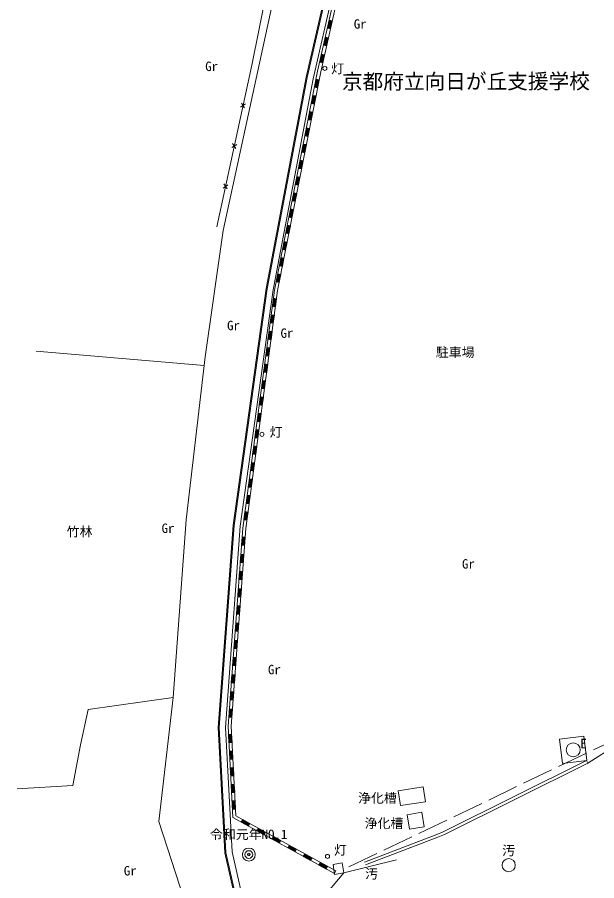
# Model space of a CAD drawing. Units: millimetres, scale not verified. Extents: x -29071210 to -28860960, y -117775216 to -117329466.
# Drawn here: x -29021231 to -28993184, y -117418305 to -117376499 of the extents above; entities that cross this region are included whole.
import ezdxf
from ezdxf.enums import TextEntityAlignment as Align

# ---------------------------------------------------------------- set-up
doc = ezdxf.new("R2010")
doc.units = ezdxf.units.MM
doc.header["$LTSCALE"] = 250
doc.header["$PDMODE"] = 32
doc.header["$PDSIZE"] = 125
doc.linetypes.add('DASHED', pattern=[7.5, 6, -1.5])
doc.layers.add('H29-S-SUV', color=8, linetype='Continuous', lineweight=13)
doc.layers.add('S-SUV-SRVR', color=3, linetype='Continuous', lineweight=13)
doc.styles.add('ＭＳ ゴシック', font='')
doc.styles.get('ＭＳ ゴシック').set_extended_font_data('MS Gothic')

msp = doc.modelspace()

# ---------------------------------------------------------------- hatches: boundary and pattern name
at = {"layer": 'H29-S-SUV'}
for points in [[(-29006223.1, -117377032.5), (-29006134.8, -117376642.3), (-29005988.5, -117376675.4), (-29006076.8, -117377065.6)], [(-29006408.7, -117377852.7), (-29006320.4, -117377462.5), (-29006174.1, -117377495.6), (-29006262.3, -117377885.8)], [(-29006594.2, -117378672.8), (-29006506, -117378282.6), (-29006359.6, -117378315.7), (-29006447.9, -117378705.9)], [(-29006846, -117379888.3), (-29006768.8, -117379495.7), (-29006621.6, -117379524.7), (-29006698.8, -117379917.3)], [(-29007000.5, -117380673.9), (-29006923.3, -117380281.3), (-29006776.1, -117380310.3), (-29006853.3, -117380702.8)], [(-29007155, -117381459.4), (-29007077.8, -117381066.9), (-29006930.6, -117381095.8), (-29007007.8, -117381488.4)], [(-29007309.5, -117382245), (-29007232.3, -117381852.4), (-29007085.1, -117381881.4), (-29007162.3, -117382274)], [(-29007464, -117383030.6), (-29007386.8, -117382638), (-29007239.6, -117382667), (-29007316.8, -117383059.5)], [(-29007618.5, -117383816.1), (-29007541.3, -117383423.6), (-29007394.1, -117383452.5), (-29007471.3, -117383845.1)], [(-29007773.1, -117384601.7), (-29007695.8, -117384209.1), (-29007548.6, -117384238.1), (-29007625.8, -117384630.7)], [(-29007927.6, -117385387.3), (-29007850.3, -117384994.7), (-29007703.1, -117385023.7), (-29007780.3, -117385416.2)], [(-29008082.1, -117386172.8), (-29008004.9, -117385780.3), (-29007857.6, -117385809.2), (-29007934.9, -117386201.8)], [(-29008236.6, -117386958.4), (-29008159.4, -117386565.8), (-29008012.1, -117386594.8), (-29008089.4, -117386987.4)], [(-29008391.1, -117387744), (-29008313.9, -117387351.4), (-29008166.7, -117387380.4), (-29008243.9, -117387772.9)], [(-29008545.6, -117388529.5), (-29008468.4, -117388137), (-29008321.2, -117388165.9), (-29008398.4, -117388558.5)], [(-29008700.1, -117389315.1), (-29008622.9, -117388922.5), (-29008475.7, -117388951.5), (-29008552.9, -117389344)], [(-29008883.6, -117390502.6), (-29008830.6, -117390106), (-29008681.9, -117390125.9), (-29008734.9, -117390522.4)], [(-29008989.8, -117391297), (-29008936.8, -117390900.5), (-29008788.1, -117390920.3), (-29008841.1, -117391316.9)], [(-29009096, -117392091.5), (-29009043, -117391694.9), (-29008894.3, -117391714.8), (-29008947.3, -117392111.4)], [(-29009202.2, -117392885.9), (-29009149.2, -117392489.4), (-29009000.5, -117392509.3), (-29009053.5, -117392905.8)], [(-29009308.4, -117393680.4), (-29009255.4, -117393283.9), (-29009106.7, -117393303.7), (-29009159.7, -117393700.3)], [(-29009414.6, -117394474.9), (-29009361.6, -117394078.3), (-29009212.9, -117394098.2), (-29009265.9, -117394494.8)], [(-29009520.8, -117395269.3), (-29009467.8, -117394872.8), (-29009319.1, -117394892.7), (-29009372.1, -117395289.2)], [(-29009627, -117396063.8), (-29009574, -117395667.2), (-29009425.3, -117395687.1), (-29009478.3, -117396083.7)], [(-29009733.2, -117396858.3), (-29009680.2, -117396461.7), (-29009531.5, -117396481.6), (-29009584.5, -117396878.1)], [(-29009839.4, -117397652.7), (-29009786.4, -117397256.2), (-29009637.7, -117397276.1), (-29009690.7, -117397672.6)], [(-29009945.6, -117398447.2), (-29009892.6, -117398050.6), (-29009743.9, -117398070.5), (-29009796.9, -117398467.1)], [(-29010051.8, -117399241.7), (-29009998.8, -117398845.1), (-29009850.1, -117398865), (-29009903.1, -117399261.5)], [(-29010158, -117400036.1), (-29010105, -117399639.6), (-29009956.3, -117399659.4), (-29010009.3, -117400056)], [(-29010264.2, -117400830.6), (-29010211.2, -117400434), (-29010062.5, -117400453.9), (-29010115.5, -117400850.5)], [(-29010379, -117402060.9), (-29010349.5, -117401661.9), (-29010199.9, -117401673), (-29010229.4, -117402072)], [(-29010440.5, -117402893.3), (-29010411, -117402494.3), (-29010261.4, -117402505.4), (-29010290.9, -117402904.4)], [(-29010502.1, -117403725.7), (-29010472.6, -117403326.7), (-29010323, -117403337.8), (-29010352.5, -117403736.8)], [(-29010563.7, -117404558.1), (-29010534.2, -117404159.1), (-29010384.5, -117404170.2), (-29010414, -117404569.2)], [(-29010625.2, -117405390.5), (-29010595.7, -117404991.5), (-29010446.1, -117405002.6), (-29010475.6, -117405401.6)], [(-29010686.8, -117406222.9), (-29010657.3, -117405823.9), (-29010507.6, -117405835), (-29010537.2, -117406234)], [(-29010748.3, -117407055.3), (-29010718.8, -117406656.4), (-29010569.2, -117406667.4), (-29010598.7, -117407066.4)], [(-29010809.9, -117407887.8), (-29010780.4, -117407488.8), (-29010630.8, -117407499.8), (-29010660.3, -117407898.8)], [(-29010871.5, -117408720.2), (-29010841.9, -117408321.2), (-29010692.3, -117408332.2), (-29010721.8, -117408731.2)], [(-29010933, -117409552.6), (-29010903.5, -117409153.6), (-29010753.9, -117409164.6), (-29010783.4, -117409563.6)], [(-29010994.6, -117410385), (-29010965.1, -117409986), (-29010815.4, -117409997.1), (-29010844.9, -117410396)], [(-29010984.6, -117411623.3), (-29011005.5, -117411223.8), (-29010855.6, -117411216), (-29010834.8, -117411615.5)], [(-29010942.6, -117412428.3), (-29010963.5, -117412028.8), (-29010813.7, -117412020.9), (-29010792.8, -117412420.5)], [(-29010900.7, -117413233.2), (-29010921.5, -117412833.7), (-29010771.7, -117412825.9), (-29010750.8, -117413225.4)], [(-29010858.7, -117414038.2), (-29010879.5, -117413638.7), (-29010729.7, -117413630.8), (-29010708.9, -117414030.4)], [(-29010816.7, -117414843.1), (-29010837.5, -117414443.6), (-29010687.7, -117414435.8), (-29010666.9, -117414835.3)], [(-29010043.8, -117415663.4), (-29010394.1, -117415470.1), (-29010321.6, -117415338.8), (-29009971.3, -117415532.1)], [(-29009292, -117416078.3), (-29009642.3, -117415885), (-29009569.8, -117415753.6), (-29009219.5, -117415946.9)], [(-29008540.2, -117416493.2), (-29008890.5, -117416299.9), (-29008818, -117416168.5), (-29008467.7, -117416361.8)], [(-29007788.4, -117416908), (-29008138.7, -117416714.7), (-29008066.2, -117416583.4), (-29007715.9, -117416776.7)], [(-29007036.6, -117417322.9), (-29007386.9, -117417129.6), (-29007314.4, -117416998.2), (-29006964.2, -117417191.6)], [(-29006284.9, -117417737.8), (-29006635.2, -117417544.5), (-29006562.7, -117417413.1), (-29006212.4, -117417606.4)]]:
    msp.add_hatch(color=256, dxfattribs=at).paths.add_polyline_path(points)

# ---------------------------------------------------------------- linework, layer by layer
for p, q in [((-29010187.7, -117380695.6), (-29010425.5, -117380848.8)), ((-29010383.2, -117380653.3), (-29010229.9, -117380891.1)), ((-29010610.7, -117382653.9), (-29010848.5, -117382807.2)), ((-29010806.3, -117382611.7), (-29010653, -117382849.4)), ((-29011033.7, -117384612.2), (-29011271.5, -117384765.5)), ((-29011229.3, -117384570), (-29011076, -117384807.8)), ((-29012191.7, -117393362.7), (-29020312.1, -117392660.9)), ((-28993610, -117412611), (-28983407, -117406048)), ((-28993816, -117411300), (-28994992, -117411448)), ((-28994992, -117411448), (-28994842, -117412629)), ((-28993816, -117411300), (-28993666, -117412481)), ((-28993676.9, -117412476.7), (-29000612.2, -117415929.9)), ((-28993666, -117412481), (-28994842, -117412629)), ((-28993610, -117412611), (-28993676.9, -117412476.7)), ((-28993610, -117412611), (-29000549, -117416066)), ((-29002790, -117413946), (-29001585, -117413766)), ((-29002678, -117414660), (-29002790, -117413946)), ((-29001473, -117414480), (-29001585, -117413766)), ((-29002678, -117414660), (-29001473, -117414480)), ((-29002359, -117415107), (-29001646, -117414990)), ((-29001646, -117414990), (-29001539, -117415687)), ((-29002359, -117415107), (-29002252, -117415804)), ((-29002252, -117415804), (-29001539, -117415687)), ((-29000923.4, -117416064), (-29004432.4, -117417400.8)), ((-29000867, -117416203), (-29004379, -117417541)), ((-29000612.2, -117415929.9), (-29000923.4, -117416064)), ((-29000549, -117416066), (-29000867, -117416203)), ((-29005947.3, -117417511.2), (-29005502.9, -117417439.5)), ((-29005869, -117417995.9), (-29005947.3, -117417511.2)), ((-29005424.7, -117417924.1), (-29005502.9, -117417439.5)), ((-29005424.7, -117417924.1), (-29002876.9, -117417287.8)), ((-29005424.7, -117417924.1), (-29008357.9, -117421365.4)), ((-29005883.4, -117417959.3), (-29005810.9, -117417828)), ((-29005869, -117417995.9), (-29005424.7, -117417924.1))]:
    msp.add_line(p, q, dxfattribs=at)
at = {"layer": 'H29-S-SUV', "linetype": 'DASHED'}
msp.add_line((-29005184, -117417624), (-28992620, -117411633), dxfattribs=at)
at = {"layer": 'H29-S-SUV'}
for points in [[(-28994475.6, -117354017.4), (-28996492.1, -117353145.6), (-29004421.6, -117356160.5), (-29005348.9, -117371093.5), (-29007248.2, -117379401), (-29009189.5, -117389631.9), (-29010786.5, -117401097.5), (-29011505.9, -117410886.8)], [(-28994518.7, -117354053.3), (-28996493.3, -117353199.5), (-29004373.7, -117356195.8), (-29005299.2, -117371100.7), (-29007199.2, -117379411.2), (-29009140.2, -117389640.1), (-29010736.7, -117401102.8), (-29011455.8, -117410887.3)], [(-28994777, -117354268.5), (-28996500.5, -117353523.3), (-29004086.2, -117356407.5), (-29005001.3, -117371143.7), (-29006905.5, -117379472.7), (-29008844, -117389688.8), (-29010438.2, -117401134.5), (-29011155.2, -117410890.3)], [(-29008338.2, -117357590.6), (-29007569.7, -117362745.2), (-29007766.2, -117368320.3), (-29008685.9, -117374907.8), (-29011259.3, -117386828.8), (-29012143, -117392944.7), (-29013062.5, -117400837.5), (-29013678.7, -117409441.2)], [(-29017077.7, -117359427.4), (-29012214.3, -117358390.6), (-29010740.8, -117358377.7), (-29008193.9, -117359252.2), (-29008177.4, -117367317.3), (-29008781.4, -117373355.5), (-29009883.6, -117378813.9), (-29011575.6, -117386647.2)], [(-29005883.4, -117417959.3), (-29010795.6, -117415248.6), (-29011026.6, -117410818.4), (-29010317.4, -117401228.5), (-29008777.4, -117389708.1), (-29006691.5, -117379102.7), (-29004924.2, -117371291.5), (-29004235.4, -117361313)], [(-29011026.6, -117410818.4), (-29010317.4, -117401228.5), (-29008777.4, -117389708.1), (-29006691.5, -117379102.7), (-29004924.2, -117371291.5), (-29004235.4, -117361313)], [(-29005810.9, -117417828), (-29010650.1, -117415157.5), (-29010876.3, -117410820), (-29010168.1, -117401244), (-29008629.3, -117389732.5), (-29006544.7, -117379133.8), (-29004775.3, -117371313.4), (-29004085.7, -117361323.4)], [(-29013678.7, -117409441.2), (-29017792.4, -117410008.6), (-29018175.5, -117411727.9), (-29018542.7, -117413694.2), (-29021231.4, -117413847.4)], [(-29013678.7, -117409441.2), (-29014383.6, -117415434.8), (-29013156.8, -117419216.9), (-29010743.4, -117424539.8), (-29008739.1, -117430794), (-29007584.8, -117435222), (-29006526.4, -117439867.1)], [(-29004055.2, -117444459.8), (-29003991.3, -117440512), (-29007448, -117425524), (-29010597.4, -117419522.7), (-29011182.4, -117416950.4), (-29011505.9, -117410886.8)], [(-29004005.2, -117444457.1), (-29003941.2, -117440506.7), (-29007400.7, -117425506.5), (-29010550.1, -117419505.3), (-29011132.7, -117416943.5), (-29011455.8, -117410887.3)], [(-29003705.2, -117444465.1), (-29003640.6, -117440475), (-29007117.1, -117425401.3), (-29010266.2, -117419400.5), (-29010834.4, -117416901.9), (-29011155.2, -117410890.3)]]:
    msp.add_lwpolyline(points, dxfattribs=at)
for points in [[(-29006223.1, -117377032.5), (-29006134.8, -117376642.3), (-29005988.5, -117376675.4), (-29006076.8, -117377065.6)], [(-29006408.7, -117377852.7), (-29006320.4, -117377462.5), (-29006174.1, -117377495.6), (-29006262.3, -117377885.8)], [(-29006594.2, -117378672.8), (-29006506, -117378282.6), (-29006359.6, -117378315.7), (-29006447.9, -117378705.9)], [(-29006846, -117379888.3), (-29006768.8, -117379495.7), (-29006621.6, -117379524.7), (-29006698.8, -117379917.3)], [(-29007000.5, -117380673.9), (-29006923.3, -117380281.3), (-29006776.1, -117380310.3), (-29006853.3, -117380702.8)], [(-29007155, -117381459.4), (-29007077.8, -117381066.9), (-29006930.6, -117381095.8), (-29007007.8, -117381488.4)], [(-29007309.5, -117382245), (-29007232.3, -117381852.4), (-29007085.1, -117381881.4), (-29007162.3, -117382274)], [(-29007464, -117383030.6), (-29007386.8, -117382638), (-29007239.6, -117382667), (-29007316.8, -117383059.5)], [(-29007618.5, -117383816.1), (-29007541.3, -117383423.6), (-29007394.1, -117383452.5), (-29007471.3, -117383845.1)], [(-29007773.1, -117384601.7), (-29007695.8, -117384209.1), (-29007548.6, -117384238.1), (-29007625.8, -117384630.7)], [(-29007927.6, -117385387.3), (-29007850.3, -117384994.7), (-29007703.1, -117385023.7), (-29007780.3, -117385416.2)], [(-29008082.1, -117386172.8), (-29008004.9, -117385780.3), (-29007857.6, -117385809.2), (-29007934.9, -117386201.8)], [(-29008236.6, -117386958.4), (-29008159.4, -117386565.8), (-29008012.1, -117386594.8), (-29008089.4, -117386987.4)], [(-29008391.1, -117387744), (-29008313.9, -117387351.4), (-29008166.7, -117387380.4), (-29008243.9, -117387772.9)], [(-29008545.6, -117388529.5), (-29008468.4, -117388137), (-29008321.2, -117388165.9), (-29008398.4, -117388558.5)], [(-29008700.1, -117389315.1), (-29008622.9, -117388922.5), (-29008475.7, -117388951.5), (-29008552.9, -117389344)], [(-29008883.6, -117390502.6), (-29008830.6, -117390106), (-29008681.9, -117390125.9), (-29008734.9, -117390522.4)], [(-29008989.8, -117391297), (-29008936.8, -117390900.5), (-29008788.1, -117390920.3), (-29008841.1, -117391316.9)], [(-29009096, -117392091.5), (-29009043, -117391694.9), (-29008894.3, -117391714.8), (-29008947.3, -117392111.4)], [(-29009202.2, -117392885.9), (-29009149.2, -117392489.4), (-29009000.5, -117392509.3), (-29009053.5, -117392905.8)], [(-29009308.4, -117393680.4), (-29009255.4, -117393283.9), (-29009106.7, -117393303.7), (-29009159.7, -117393700.3)], [(-29009414.6, -117394474.9), (-29009361.6, -117394078.3), (-29009212.9, -117394098.2), (-29009265.9, -117394494.8)], [(-29009520.8, -117395269.3), (-29009467.8, -117394872.8), (-29009319.1, -117394892.7), (-29009372.1, -117395289.2)], [(-29009627, -117396063.8), (-29009574, -117395667.2), (-29009425.3, -117395687.1), (-29009478.3, -117396083.7)], [(-29009733.2, -117396858.3), (-29009680.2, -117396461.7), (-29009531.5, -117396481.6), (-29009584.5, -117396878.1)], [(-29009839.4, -117397652.7), (-29009786.4, -117397256.2), (-29009637.7, -117397276.1), (-29009690.7, -117397672.6)], [(-29009945.6, -117398447.2), (-29009892.6, -117398050.6), (-29009743.9, -117398070.5), (-29009796.9, -117398467.1)], [(-29010051.8, -117399241.7), (-29009998.8, -117398845.1), (-29009850.1, -117398865), (-29009903.1, -117399261.5)], [(-29010158, -117400036.1), (-29010105, -117399639.6), (-29009956.3, -117399659.4), (-29010009.3, -117400056)], [(-29010264.2, -117400830.6), (-29010211.2, -117400434), (-29010062.5, -117400453.9), (-29010115.5, -117400850.5)], [(-29010379, -117402060.9), (-29010349.5, -117401661.9), (-29010199.9, -117401673), (-29010229.4, -117402072)], [(-29010440.5, -117402893.3), (-29010411, -117402494.3), (-29010261.4, -117402505.4), (-29010290.9, -117402904.4)], [(-29010502.1, -117403725.7), (-29010472.6, -117403326.7), (-29010323, -117403337.8), (-29010352.5, -117403736.8)], [(-29010563.7, -117404558.1), (-29010534.2, -117404159.1), (-29010384.5, -117404170.2), (-29010414, -117404569.2)], [(-29010625.2, -117405390.5), (-29010595.7, -117404991.5), (-29010446.1, -117405002.6), (-29010475.6, -117405401.6)], [(-29010686.8, -117406222.9), (-29010657.3, -117405823.9), (-29010507.6, -117405835), (-29010537.2, -117406234)], [(-29010748.3, -117407055.3), (-29010718.8, -117406656.4), (-29010569.2, -117406667.4), (-29010598.7, -117407066.4)], [(-29010809.9, -117407887.8), (-29010780.4, -117407488.8), (-29010630.8, -117407499.8), (-29010660.3, -117407898.8)], [(-29010871.5, -117408720.2), (-29010841.9, -117408321.2), (-29010692.3, -117408332.2), (-29010721.8, -117408731.2)], [(-29010933, -117409552.6), (-29010903.5, -117409153.6), (-29010753.9, -117409164.6), (-29010783.4, -117409563.6)], [(-29010994.6, -117410385), (-29010965.1, -117409986), (-29010815.4, -117409997.1), (-29010844.9, -117410396)], [(-29010984.6, -117411623.3), (-29011005.5, -117411223.8), (-29010855.6, -117411216), (-29010834.8, -117411615.5)], [(-29010942.6, -117412428.3), (-29010963.5, -117412028.8), (-29010813.7, -117412020.9), (-29010792.8, -117412420.5)], [(-29010900.7, -117413233.2), (-29010921.5, -117412833.7), (-29010771.7, -117412825.9), (-29010750.8, -117413225.4)], [(-29010858.7, -117414038.2), (-29010879.5, -117413638.7), (-29010729.7, -117413630.8), (-29010708.9, -117414030.4)], [(-29010816.7, -117414843.1), (-29010837.5, -117414443.6), (-29010687.7, -117414435.8), (-29010666.9, -117414835.3)], [(-29010043.8, -117415663.4), (-29010394.1, -117415470.1), (-29010321.6, -117415338.8), (-29009971.3, -117415532.1)], [(-29009292, -117416078.3), (-29009642.3, -117415885), (-29009569.8, -117415753.6), (-29009219.5, -117415946.9)], [(-29008540.2, -117416493.2), (-29008890.5, -117416299.9), (-29008818, -117416168.5), (-29008467.7, -117416361.8)], [(-29007788.4, -117416908), (-29008138.7, -117416714.7), (-29008066.2, -117416583.4), (-29007715.9, -117416776.7)], [(-29007036.6, -117417322.9), (-29007386.9, -117417129.6), (-29007314.4, -117416998.2), (-29006964.2, -117417191.6)], [(-29006284.9, -117417737.8), (-29006635.2, -117417544.5), (-29006562.7, -117417413.1), (-29006212.4, -117417606.4)]]:
    msp.add_lwpolyline(points, close=True, dxfattribs=at)
for centre, radius in [((-29006344.3, -117378973), 100), ((-29009390, -117396693.1), 100), ((-28994321, -117411966), 340), ((-29006215.9, -117417127.6), 100), ((-28997444, -117417549), 320)]:
    msp.add_circle(centre, radius, dxfattribs=at)
at = {"layer": 'S-SUV-SRVR', "color": 7, "lineweight": 20}
for radius in [312.5, 187.5]:
    msp.add_circle((-29010023, -117417037), radius, dxfattribs=at)
at = {"layer": 'S-SUV-SRVR', "color": 7}
msp.add_point((-29010023, -117417037), dxfattribs=at)

# ---------------------------------------------------------------- texts
at = {"layer": 'H29-S-SUV', "style": 'ＭＳ ゴシック'}
for s, height, p in [('Gr', 458.3, (-29004943, -117377190.3)), ('Gr', 458.3, (-29012134, -117379242)), ('灯', 458.3, (-29006040.1, -117379350.6)), ('京都府立向日が丘支援学校', 733.3, (-29005517.6, -117380198.3)), ('Gr', 458.3, (-29011077.2, -117391788.4)), ('Gr', 458.3, (-29008489.5, -117392157.5)), ('駐車場', 458.3, (-29000969.5, -117393089.5)), ('灯', 458.3, (-29009019.6, -117396947)), ('竹林', 458.3, (-29018838.4, -117401769.8)), ('Gr', 458.3, (-29014244.9, -117401606.2)), ('Gr', 458.3, (-28999704.7, -117403330.4)), ('Gr', 458.3, (-29009097.3, -117408446.5)), ('灯', 458.3, (-29005895.8, -117417181.5)), ('Gr', 458.3, (-29016074.7, -117418187.4))]:
    msp.add_text(s, height=height, rotation=0.09, dxfattribs=at).set_placement(p, align=Align.BOTTOM_LEFT)
for s, p in [('E', (-28993820.1, -117411662.5)), ('浄化槽', (-29003798, -117414299.5)), ('浄化槽', (-29003481.3, -117415521.3)), ('汚', (-28997450.9, -117416840.4)), ('汚', (-29004082.9, -117417970.4))]:
    msp.add_text(s, height=458.2, dxfattribs=at).set_placement(p, align=Align.MIDDLE_CENTER)
at = {"layer": 'S-SUV-SRVR', "color": 7, "style": 'ＭＳ ゴシック'}
msp.add_text('令和元年NO.1', height=458.2, dxfattribs=at).set_placement((-29011905, -117415830.9), align=Align.TOP_LEFT)

doc.saveas('drawing.dxf')
